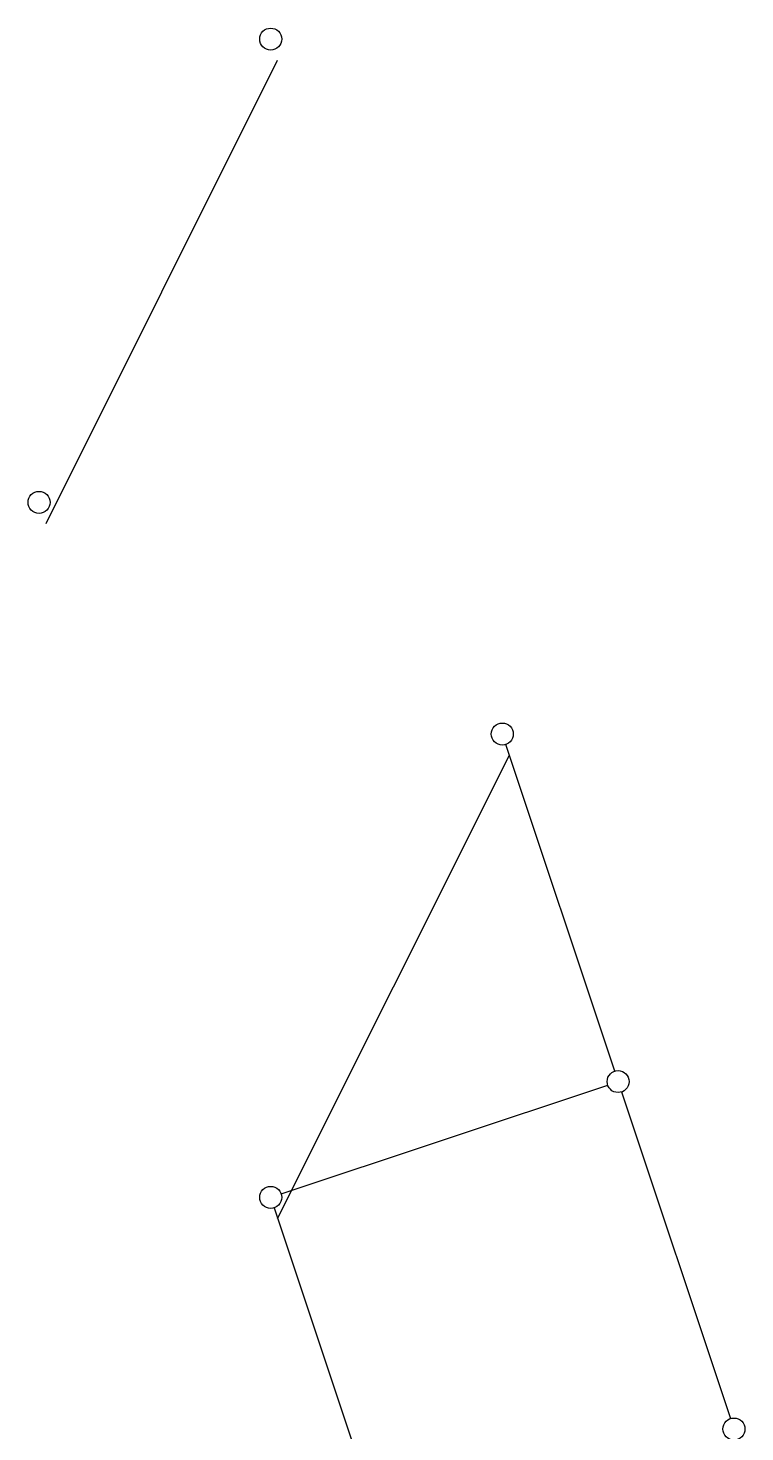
# Model space of a CAD drawing. Header units: millimetres. Extents: x 939 to 21029, y -693 to 9787.
# Drawn here: x 9511.9 to 9609.8, y 5686.9 to 5878.6 of the extents above; entities that cross this region are included whole.
import ezdxf

# ---------------------------------------------------------------- set-up
doc = ezdxf.new("R2010")
doc.units = ezdxf.units.MM
for name, color, linetype, lineweight in [('橘黄色', 30, 'Continuous', 30), ('浅蓝色', 141, 'Continuous', 30), ('灰色', 9, 'Continuous', 30), ('蓝色', 160, 'Continuous', 30), ('黄色', 41, 'Continuous', 30), ('黑白', 7, 'Continuous', 30)]:
    doc.layers.add(name, color=color, linetype=linetype, lineweight=lineweight)

msp = doc.modelspace()

# ---------------------------------------------------------------- linework, layer by layer
at = {"layer": '橘黄色'}
for p, q in [((9592.97, 5733.33), (9607.83, 5688.74)), ((9545.53, 5717.52), (9560.39, 5672.93))]:
    msp.add_line(p, q, dxfattribs=at)
at = {"layer": '浅蓝色'}
msp.add_line((9592.02, 5736.18), (9577.15, 5780.76), dxfattribs=at)
at = {"layer": '灰色'}
msp.add_line((9546.48, 5719.42), (9591.07, 5734.28), dxfattribs=at)
at = {"layer": '蓝色'}
for centre in [(9545.06, 5877.05), (9576.68, 5782.19), (9608.3, 5687.32)]:
    msp.add_circle(centre, 1.5, dxfattribs=at)
at = {"layer": '黄色'}
for p, q in [((9514.39, 5810.94), (9546.01, 5874.19)), ((9546.01, 5716.07), (9577.64, 5779.32))]:
    msp.add_line(p, q, dxfattribs=at)
at = {"layer": '黑白'}
for centre in [(9513.43, 5813.81), (9592.49, 5734.75), (9545.06, 5718.94)]:
    msp.add_circle(centre, 1.5, dxfattribs=at)

doc.saveas('drawing.dxf')
